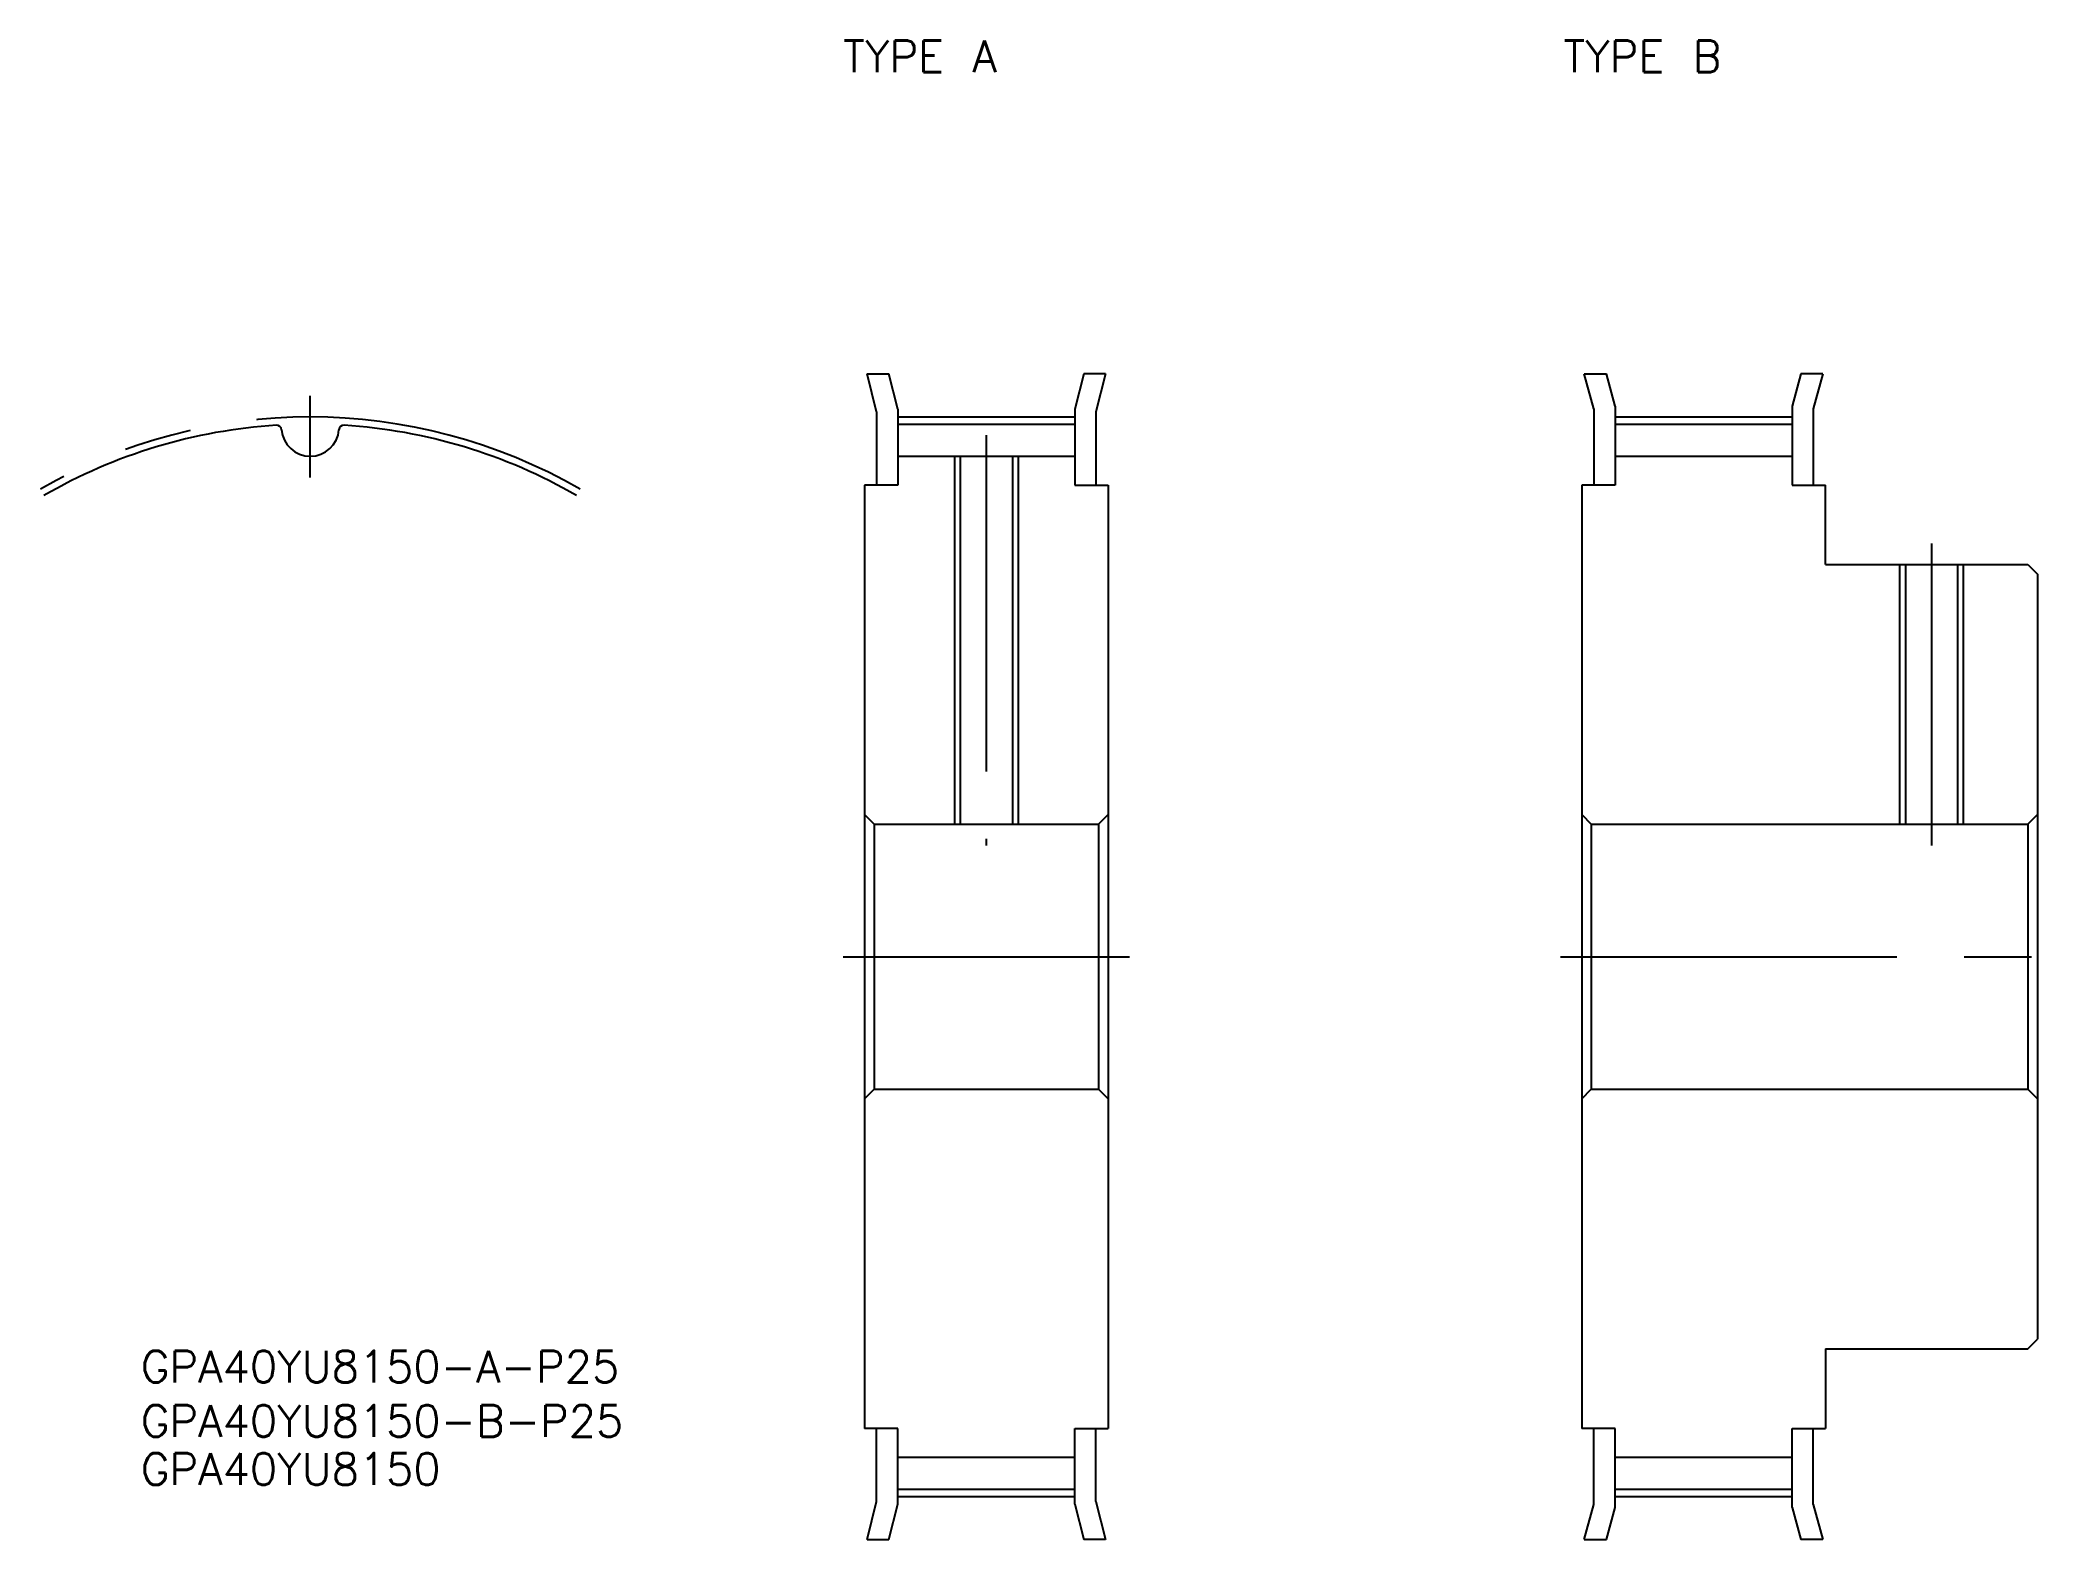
# Model space of a CAD drawing. Extents: x -25 to 165, y -55 to 86.
import ezdxf

# ---------------------------------------------------------------- set-up
doc = ezdxf.new("R2010")
doc.units = 0
doc.linetypes.add('CENTER', pattern=[50.8, 31.75, -6.35, 6.35, -6.35])
doc.layers.get('0').update_dxf_attribs({"linetype": 'CONTINUOUS'})
doc.layers.add('CENTER', color=1, linetype='CENTER')
doc.styles.get("Standard").update_dxf_attribs({"font": 'txt.shx', "height": 3, "bigfont": 'bigfont.shx'})

msp = doc.modelspace()

# ---------------------------------------------------------------- linework, layer by layer
at = {"color": 7, "linetype": 'CONTINUOUS'}
for p, q in [((52.54, 55), (54.6, 55)), ((53.44, 51.4), (52.54, 55)), ((55.44, 51.65), (54.6, 55)), ((72.98, 55), (72.14, 51.65)), ((75.04, 55), (72.98, 55)), ((75.04, 55), (74.14, 51.4)), ((120.22, 55), (122.3, 55)), ((121.12, 51.7), (120.22, 55)), ((123.12, 51.96), (122.3, 55)), ((140.65, 55), (139.82, 51.96)), ((142.72, 55), (140.65, 55)), ((142.72, 55), (141.82, 51.7)), ((55.44, 51.65), (55.44, 44.5)), ((72.14, 51.65), (72.14, 44.5)), ((121.12, 51.7), (121.12, 44.5)), ((123.12, 51.96), (123.12, 44.5)), ((139.82, 51.96), (139.82, 44.5)), ((141.82, 51.7), (141.82, 44.5)), ((53.44, 51.4), (53.44, 44.5)), ((55.44, 50.24), (72.14, 50.24)), ((74.14, 51.4), (74.14, 44.5)), ((123.12, 50.24), (139.82, 50.24)), ((55.44, 47.22), (72.14, 47.22)), ((61.33, 47.22), (61.33, 12.5)), ((66.25, 47.22), (66.25, 12.5)), ((123.12, 47.22), (139.82, 47.22)), ((52.29, 44.5), (52.29, -44.5)), ((55.44, 44.5), (52.29, 44.5)), ((72.14, 44.5), (75.29, 44.5)), ((75.29, 44.5), (75.29, -44.5)), ((119.97, 44.5), (119.97, -44.5)), ((123.12, 44.5), (119.97, 44.5)), ((139.82, 44.5), (142.97, 44.5)), ((142.97, 37), (142.97, 44.5)), ((142.97, 37), (162.07, 37)), ((150.52, 37), (150.52, 12.5)), ((155.43, 37), (155.43, 12.5)), ((162.07, 37), (162.97, 36.09)), ((162.97, 36.09), (162.97, -36.09)), ((52.29, 13.41), (53.2, 12.5)), ((75.29, 13.41), (74.39, 12.5)), ((119.97, 13.41), (120.88, 12.5)), ((162.97, 13.41), (162.07, 12.5)), ((53.2, 12.5), (74.39, 12.5)), ((53.2, 12.5), (53.2, -12.5)), ((74.39, 12.5), (74.39, -12.5)), ((120.88, 12.5), (162.07, 12.5)), ((120.88, 12.5), (120.88, -12.5)), ((162.07, 12.5), (162.07, -12.5)), ((52.29, -13.41), (53.2, -12.5)), ((53.2, -12.5), (74.39, -12.5)), ((75.29, -13.41), (74.39, -12.5)), ((119.97, -13.41), (120.88, -12.5)), ((120.88, -12.5), (162.07, -12.5)), ((162.97, -13.41), (162.07, -12.5)), ((162.07, -37), (162.97, -36.09)), ((142.97, -37), (162.07, -37)), ((142.97, -37), (142.97, -44.5)), ((55.44, -44.5), (52.29, -44.5)), ((53.44, -51.4), (53.44, -44.5)), ((55.44, -51.65), (55.44, -44.5)), ((72.14, -51.65), (72.14, -44.5)), ((72.14, -44.5), (75.29, -44.5)), ((74.14, -51.4), (74.14, -44.5)), ((123.12, -44.5), (119.97, -44.5)), ((121.12, -51.7), (121.12, -44.5)), ((123.12, -51.96), (123.12, -44.5)), ((139.82, -51.96), (139.82, -44.5)), ((139.82, -44.5), (142.97, -44.5)), ((141.82, -51.7), (141.82, -44.5)), ((55.44, -47.22), (72.14, -47.22)), ((123.12, -47.22), (139.82, -47.22)), ((52.54, -55), (53.44, -51.4)), ((55.44, -50.24), (72.14, -50.24)), ((74.14, -51.4), (75.04, -55)), ((123.12, -50.24), (139.82, -50.24)), ((54.6, -55), (55.44, -51.65)), ((72.14, -51.65), (72.98, -55)), ((120.22, -55), (121.12, -51.7)), ((122.3, -55), (123.12, -51.96)), ((139.82, -51.96), (140.65, -55)), ((141.82, -51.7), (142.72, -55)), ((52.54, -55), (54.6, -55)), ((75.04, -55), (72.98, -55)), ((120.22, -55), (122.3, -55)), ((142.72, -55), (140.65, -55))]:
    msp.add_line(p, q, dxfattribs=at)
at = {"color": 3, "linetype": 'CONTINUOUS'}
for p, q in [((60.79, 47.22), (60.79, 12.5)), ((66.79, 47.22), (66.79, 12.5)), ((149.97, 37), (149.97, 12.5)), ((155.97, 37), (155.97, 12.5))]:
    msp.add_line(p, q, dxfattribs=at)
at = {"color": 7, "linetype": 'CONTINUOUS'}
for centre, radius, start, end in [((0, 0), 50.25, 93.6398, 120), ((-3.16, 49.69), 0.453, 4.5479, 93.6398), ((0, 49.94), 2.72, 184.5479, 355.4521), ((3.16, 49.69), 0.453, 86.3602, 175.4521), ((0, 0), 50.25, 60, 86.3602)]:
    msp.add_arc(centre, radius, start, end, dxfattribs=at)
at = {"layer": 'CENTER', "color": 1, "linetype": 'CENTER'}
for p, q in [((0, 45.23), (0, 52.93)), ((55.44, 50.93), (72.14, 50.93)), ((123.12, 50.93), (139.82, 50.93)), ((63.79, 49.22), (63.79, 10.5)), ((152.97, 39), (152.97, 10.5)), ((50.29, 0), (77.29, 0)), ((117.97, 0), (164.97, 0)), ((55.44, -50.93), (72.14, -50.93)), ((123.12, -50.93), (139.82, -50.93))]:
    msp.add_line(p, q, dxfattribs=at)
msp.add_arc((0, 0), 50.93, 60, 120, dxfattribs=at)

# ---------------------------------------------------------------- texts
at = {"color": 7, "linetype": 'CONTINUOUS'}
for s, p in [('TYPE A', (50.29, 83.46)), ('TYPE B', (118.25, 83.46)), ('GPA40YU8150-A-P25', (-15.98, -40.17)), ('GPA40YU8150-B-P25', (-15.98, -45.3)), ('GPA40YU8150', (-15.98, -49.84))]:
    msp.add_text(s, height=3, dxfattribs=at).set_placement(p)

doc.saveas('drawing.dxf')
